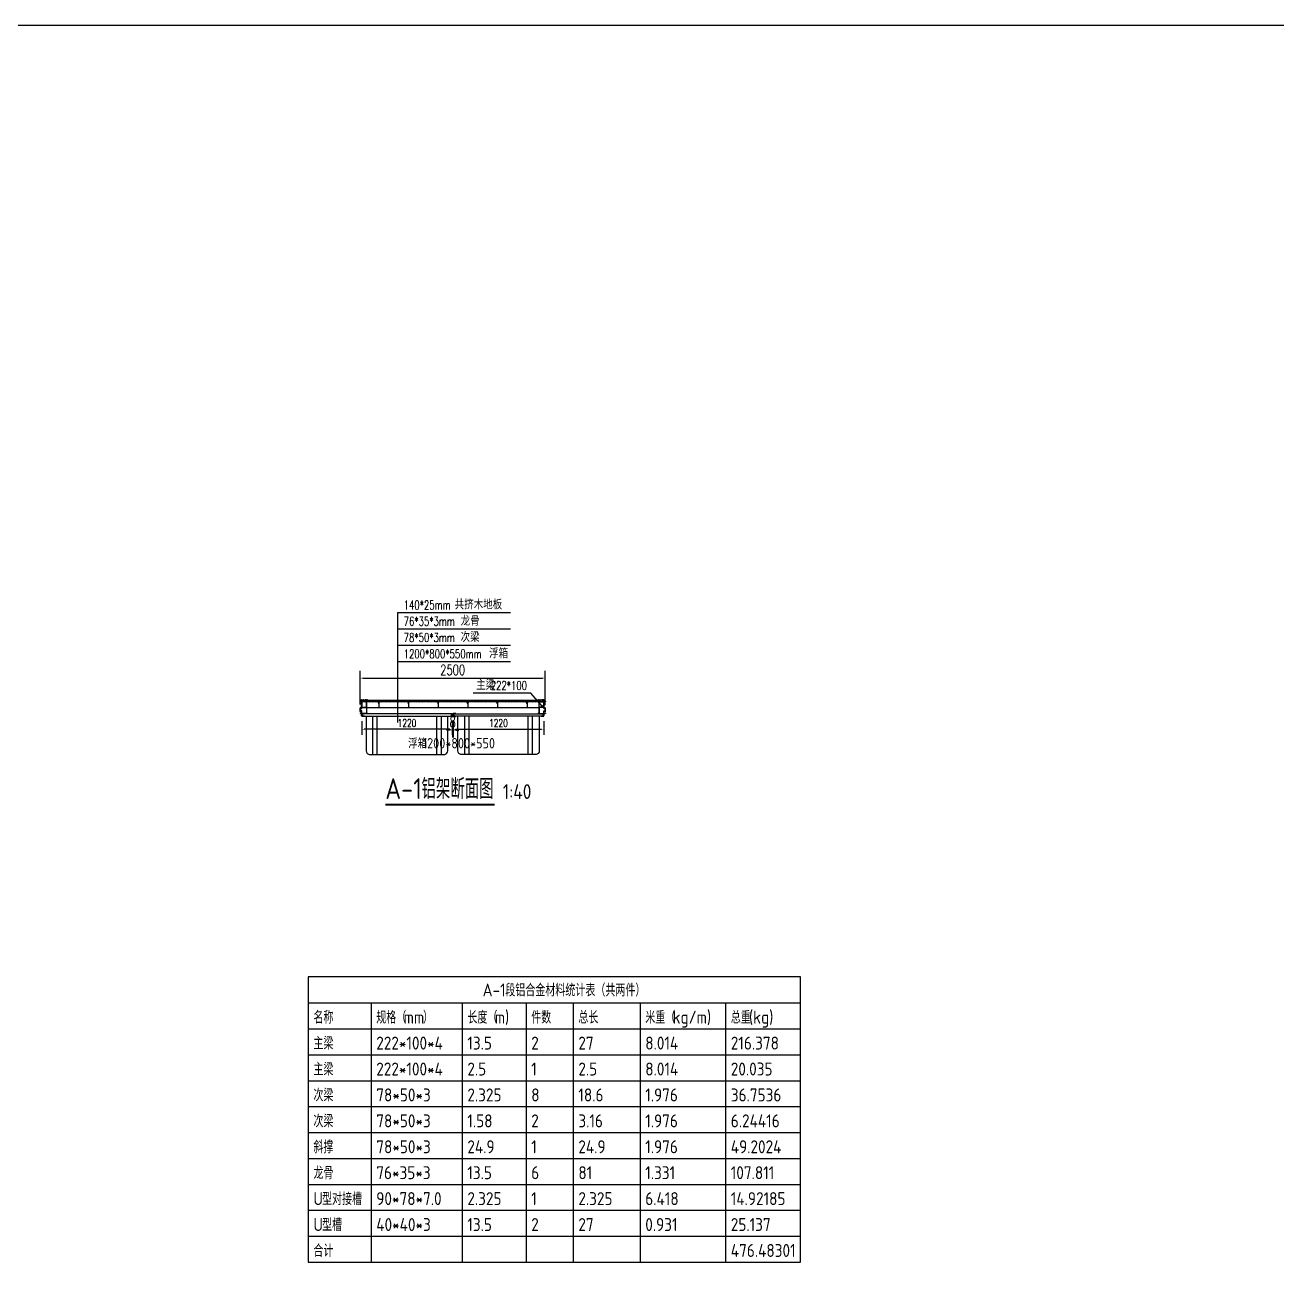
# Model space of a CAD drawing. Extents: x -89702 to 926017, y -610001 to -56924.
# Drawn here: x 6951 to 23844, y -507914 to -490906 of the extents above; entities that cross this region are included whole.
import ezdxf

# ---------------------------------------------------------------- set-up
doc = ezdxf.new("R2010")
doc.units = 0
doc.header["$LTSCALE"] = 10
doc.header["$MEASUREMENT"] = 0
for name, color, linetype in [('BJ02', 2, 'Continuous'), ('DIM_LEAD', 3, 'Continuous'), ('DIM_SYMB', 3, 'Continuous'), ('PUB_TAB', 7, 'Continuous'), ('PUB_TEXT', 7, 'Continuous'), ('W-STEEL_FRAME钢架', 3, 'Continuous'), ('W-STEEL_KEEL钢龙骨', 5, 'Continuous'), ('W-WOOD_FLOOR木地板', 30, 'Continuous'), ('浮箱U槽', 5, 'Continuous'), ('结构', 1, 'Continuous')]:
    doc.layers.add(name, color=color, linetype=linetype)
doc.styles.add('_TCH_DIM', font='SIMPLEX', dxfattribs={"bigfont": 'GBCBIG'})
doc.styles.get("Standard").update_dxf_attribs({"font": 'gbenor.shx', "bigfont": 'gbcbig.shx'})
doc.styles.add('STANDARD_T3', font='simplex.shx', dxfattribs={"width": 0.7, "bigfont": 'gbcbig.shx'})
doc.dimstyles.new('W&&30', dxfattribs={"dimtxt": 105, "dimasz": 30, "dimexe": 75, "dimexo": 90, "dimgap": 30, "dimtad": 1, "dimdec": 0, "dimzin": 0, "dimdsep": 46, "dimtxsty": 'STANDARD_T3', "dimcen": 0.09, "dimclrd": 1, "dimclre": 1, "dimclrt": 7, "dimazin": 2, "dimtfac": 1, "dimtdec": 0, "dimtix": 1, "dimtmove": 2, "dimatfit": 3, "dimfxl": 0, "dimtolj": 1, "dimtzin": 0, "dimarcsym": 0})
doc.dimstyles.new('W&&40', dxfattribs={"dimtxt": 140, "dimasz": 40, "dimexe": 100, "dimexo": 120, "dimgap": 40, "dimtad": 1, "dimdec": 0, "dimzin": 0, "dimdsep": 46, "dimtxsty": 'STANDARD_T3', "dimcen": 0.09, "dimclrd": 1, "dimclre": 1, "dimclrt": 7, "dimazin": 2, "dimtfac": 1, "dimtdec": 0, "dimtix": 1, "dimtmove": 2, "dimatfit": 3, "dimfxl": 0, "dimtolj": 1, "dimtzin": 0, "dimarcsym": 0})

# ---------------------------------------------------------------- blocks, each defined once
blk = doc.blocks.new('0102')
at = {"color": 5, "lineweight": -3}
for p, q in [((-1521475, 1202749), (-1521475, 1203269)), ((-1521415, 1202749), (-1521415, 1203269)), ((-1520615, 1203269), (-1520615, 1202749)), ((-1520555, 1203269), (-1520555, 1202749))]:
    blk.add_line(p, q, dxfattribs=at)
at = {"color": 5}
blk.add_lwpolyline([(-1521615, 1203299), (-1521615, 1203269), (-1521565, 1203269), (-1520465, 1203268), (-1520415, 1203269), (-1520415, 1203299)], close=True, dxfattribs=at)
at = {"color": 5, "lineweight": -3}
blk.add_lwpolyline([(-1521565, 1203269), (-1521565, 1202799, 0.414214), (-1521515, 1202749), (-1520515, 1202749, 0.414214), (-1520465, 1202799), (-1520465, 1203269)], format="xyb", dxfattribs=at)
blk = doc.blocks.new('*D642')
at = {"layer": 'Defpoints', "color": 0, "transparency": 16777216}
for p in [(12729, -500220), (13949, -500215), (13949, -500412)]:
    blk.add_point(p, dxfattribs=at)
at = {"layer": 'W-STEEL_FRAME钢架', "color": 1, "lineweight": -2, "transparency": 16777216}
for p, q in [((12729, -500310), (12729, -500487)), ((13949, -500305), (13949, -500487)), ((12759, -500412), (13919, -500412))]:
    blk.add_line(p, q, dxfattribs=at)
at = {"layer": 'W-STEEL_FRAME钢架', "color": 1, "transparency": 16777216}
for points in [[(12759, -500407), (12759, -500417), (12729, -500412)], [(13919, -500407), (13919, -500417), (13949, -500412)]]:
    blk.add_solid(points, dxfattribs=at)
at = {"layer": 'W-STEEL_FRAME钢架', "color": 7, "transparency": 16777216, "insert": (13339, -500329), "char_height": 105, "attachment_point": 5, "style": 'STANDARD_T3'}
blk.add_mtext('\\A1;1220', dxfattribs=at)
blk = doc.blocks.new('*D643')
at = {"layer": 'Defpoints', "color": 0, "transparency": 16777216}
for p in [(11494, -500215), (12714, -500220), (11494, -500412)]:
    blk.add_point(p, dxfattribs=at)
at = {"layer": 'W-STEEL_FRAME钢架', "color": 1, "lineweight": -2, "transparency": 16777216}
for p, q in [((11494, -500305), (11494, -500487)), ((12714, -500310), (12714, -500487)), ((12684, -500412), (11524, -500412))]:
    blk.add_line(p, q, dxfattribs=at)
at = {"layer": 'W-STEEL_FRAME钢架', "color": 1, "transparency": 16777216}
for points in [[(11524, -500407), (11524, -500417), (11494, -500412)], [(12684, -500407), (12684, -500417), (12714, -500412)]]:
    blk.add_solid(points, dxfattribs=at)
at = {"layer": 'W-STEEL_FRAME钢架', "color": 7, "transparency": 16777216, "insert": (12104, -500329), "char_height": 105, "attachment_point": 5, "style": 'STANDARD_T3'}
blk.add_mtext('\\A1;1220', dxfattribs=at)
blk = doc.blocks.new('*D641')
at = {"layer": 'Defpoints', "color": 0, "transparency": 16777216}
for p in [(13971, -499722), (11471, -500200), (13971, -500208)]:
    blk.add_point(p, dxfattribs=at)
at = {"layer": 'W-WOOD_FLOOR木地板', "color": 1, "lineweight": -2, "transparency": 16777216}
for p, q in [((11471, -500080), (11471, -499622)), ((13971, -500088), (13971, -499622)), ((11511, -499722), (13931, -499722))]:
    blk.add_line(p, q, dxfattribs=at)
at = {"layer": 'W-WOOD_FLOOR木地板', "color": 1, "transparency": 16777216}
for points in [[(11511, -499715), (11511, -499729), (11471, -499722)], [(13931, -499715), (13931, -499729), (13971, -499722)]]:
    blk.add_solid(points, dxfattribs=at)
at = {"layer": 'W-WOOD_FLOOR木地板', "color": 7, "transparency": 16777216, "insert": (12721, -499612), "char_height": 140, "attachment_point": 5, "style": 'STANDARD_T3'}
blk.add_mtext('\\A1;2500', dxfattribs=at)
blk = doc.blocks.new('$matou$00000085')
at = {"color": 0, "lineweight": 5}
for p, q in [((-17, 36, 0), (-17, 37, 0)), ((-4, 34, 0), (-4, 35, 0)), ((-1, 13, 0), (-3, 13, 0))]:
    blk.add_line(p, q, dxfattribs=at)
at = {"color": 0, "lineweight": 0, "ltscale": 0.5}
blk.add_arc((-2, 17, 0), 4.07, 274.7282, 349.8472, dxfattribs=at)
at = {"layer": '结构', "color": 0, "linetype": 'ByBlock', "lineweight": 0, "ltscale": 0.5}
for p, q in [((-7, 38, 0), (-16, 38, 0)), ((-16, 35, 0), (-8, 35, 0)), ((-7, -34, 0), (-7, 34, 0)), ((-5, 33, 0), (-4, 34, 0)), ((-4, 33, 0), (-5, 33, 0)), ((-5, 31, 0), (-4, 32, 0)), ((-4, 31, 0), (-5, 31, 0)), ((-5, 31, 0), (-4, 31, 0)), ((-4, 31, 0), (-5, 31, 0)), ((-5, 29, 0), (-4, 29, 0)), ((-4, 29, 0), (-5, 29, 0)), ((-5, 27, 0), (-4, 27, 0)), ((-4, 27, 0), (-5, 27, 0)), ((-4, 26, 0), (-5, 25, 0)), ((-5, 25, 0), (-4, 25, 0)), ((-5, 24, 0), (-4, 23, 0)), ((-4, 24, 0), (-5, 24, 0)), ((-5, 22, 0), (-4, 22, 0)), ((-4, 22, 0), (-5, 22, 0)), ((-5, 20, 0), (-4, 20, 0)), ((-4, 20, 0), (-5, 20, 0)), ((-4, 32, 0), (-4, 33, 0)), ((-4, 31, 0), (-4, 29, 0)), ((-4, 31, 0), (-4, 31, 0)), ((-4, 29, 0), (-4, 27, 0)), ((-4, 27, 0), (-4, 26, 0)), ((-4, 25, 0), (-4, 24, 0)), ((-4, 23, 0), (-4, 22, 0)), ((-4, 22, 0), (-4, 20, 0)), ((-4, 20, 0), (-4, 19, 0)), ((-4, -34, 0), (-4, 12, 0)), ((-1, 34, 0), (-1, 35, 0)), ((0, 33, 0), (-1, 34, 0)), ((-1, 33, 0), (0, 33, 0)), ((-1, 32, 0), (-1, 33, 0)), ((0, 31, 0), (-1, 32, 0)), ((-1, 31, 0), (0, 31, 0)), ((-1, 30, 0), (-1, 31, 0)), ((0, 30, 0), (-1, 30, 0)), ((-1, 29, 0), (0, 30, 0)), ((-1, 28, 0), (-1, 29, 0)), ((0, 28, 0), (-1, 28, 0)), ((-1, 28, 0), (0, 28, 0)), ((-1, 26, 0), (-1, 28, 0)), ((0, 26, 0), (-1, 26, 0)), ((-1, 26, 0), (0, 26, 0)), ((-1, 25, 0), (-1, 26, 0)), ((0, 24, 0), (-1, 25, 0)), ((-1, 24, 0), (0, 24, 0)), ((-1, 23, 0), (-1, 24, 0)), ((0, 22, 0), (-1, 23, 0)), ((-1, 22, 0), (0, 22, 0)), ((-1, 22, 0), (-1, 22, 0)), ((-1, 21, 0), (-1, 22, 0)), ((0, 21, 0), (-1, 21, 0)), ((-1, 20, 0), (0, 21, 0)), ((-1, 19, 0), (-1, 20, 0)), ((2, 38, 0), (16, 38, 0)), ((3, 34, 0), (3, 17, 0)), ((16, 35, 0), (4, 35, 0)), ((17, 37, 0), (17, 36, 0)), ((-17, -35, 0), (-8, -35, 0)), ((-17, -38, 0), (-17, -36, 0)), ((17, -38, 0), (-17, -38, 0)), ((-3, -35, 0), (17, -35, 0)), ((17, -36, 0), (17, -38, 0))]:
    blk.add_line(p, q, dxfattribs=at)
for centre, radius, start, end in [((-16, 37, 0), 1, 90, 180), ((-16, 36, 0), 1, 180, 270), ((-8, 34, 0), 1, 0, 90), ((-7, 35, 0), 3, 0, 90.0017), ((-2, 19, 0), 1.75, 180, 0), ((-3, 12, 0), 1, 90, 180), ((2, 35, 0), 3, 89.9983, 180), ((4, 34, 0), 1, 90, 180), ((16, 37, 0), 1, 0, 90), ((16, 36, 0), 1, 270, 360), ((-17, -36, 0), 0.5, 90, 180), ((-17, -38, 0), 0.5, 180, 270), ((-8, -34, 0), 1, 270, 0), ((-3, -34, 0), 1, 180, 270), ((17, -36, 0), 0.5, 0, 90), ((17, -38, 0), 0.5, 270, 0)]:
    blk.add_arc(centre, radius, start, end, dxfattribs=at)
blk = doc.blocks.new('*U644')
at = {"layer": 'W-STEEL_KEEL钢龙骨', "yscale": -1, "rotation": 180}
blk.add_blockref('$matou$00000085', (0, 0, 0), dxfattribs=at)
blk = doc.blocks.new('*U645')
at = {"layer": '浮箱U槽', "color": 0, "linetype": 'ByBlock', "lineweight": -2, "transparency": 16777216}
for p in [(-2000, 0), (-1600, 0), (-1200, 0), (-800, 0), (-400, 0), (0, 0)]:
    blk.add_blockref('*U644', p, dxfattribs=at)
blk = doc.blocks.new('*D646')
at = {"layer": 'Defpoints', "color": 0, "transparency": 16777216}
for p in [(12718, -500241), (12725, -500241), (12725, -500423)]:
    blk.add_point(p, dxfattribs=at)
at = {"layer": '浮箱U槽', "color": 1, "lineweight": -2, "transparency": 16777216}
for p, q in [((12678, -500423), (12638, -500423)), ((12718, -500361), (12718, -500523)), ((12718, -500423), (12725, -500423)), ((12725, -500361), (12725, -500523)), ((12765, -500423), (12805, -500423))]:
    blk.add_line(p, q, dxfattribs=at)
at = {"layer": '浮箱U槽', "color": 1, "transparency": 16777216}
for points in [[(12678, -500417), (12678, -500430), (12718, -500423)], [(12765, -500417), (12765, -500430), (12725, -500423)]]:
    blk.add_solid(points, dxfattribs=at)
at = {"layer": '浮箱U槽', "color": 7, "transparency": 16777216, "insert": (12721, -500313), "char_height": 140, "attachment_point": 5, "style": 'STANDARD_T3'}
blk.add_mtext('\\A1;8', dxfattribs=at)

msp = doc.modelspace()

# ---------------------------------------------------------------- hatches: boundary and pattern name
at = {"layer": 'W-WOOD_FLOOR木地板'}
h = msp.add_hatch(dxfattribs=at)
h.set_pattern_fill('木纹01', color=256, scale=50)
h.set_pattern_definition([(360, (-337668.4, -325182.72), (200, 200), [10, -190]), (360, (-337808.4, -325162.72), (200, 200), [20, -180]), (360, (-337678.4, -325152.72), (200, 200), [10, -190]), (360, (-337798.4, -325132.72), (200, 200), [10, -190]), (360, (-337678.4, -325122.72), (200, 200), [10, -190]), (360, (-337788.4, -325112.72), (200, 200), [10, -190]), (360, (-337678.4, -325102.72), (200, 200), [10, -190]), (360, (-337788.4, -325082.72), (200, 200), [10, -110, 10, -70]), (360, (-337788.4, -325062.72), (200, 200), [20, -100, 10, -70]), (360, (-337798.4, -325032.72), (200, 200), [10, -30, 10, -80, 10, -60]), (360, (-337808.4, -325012.72), (200, 200), [10, -40, 20, -130]), (360, (-337678.4, -325002.72), (200, 200), [10, -190]), (360, (-337808.4, -324992.72), (200, 200), [10, -50, 10, -130]), (45, (-337828.4, -325182.72), (5e-14, 200), [28.2842, -254.55851]), (45, (-337658.4, -325182.72), (5e-14, 200), [56.56854, -226.27417]), (45, (-337658.4, -325082.72), (5e-14, 200), [14.142, -268.70071]), (45, (-337828.4, -325062.72), (5e-14, 200), [42.4264, -240.41631]), (45, (-337658.4, -325062.72), (5e-14, 200), [70.71068, -212.13203]), (45, (-337658.4, -325032.72), (5e-14, 200), [42.4264, -240.41631]), (315, (-337698.4, -325012.72), (200, -9e-14), [14.142, -268.70071]), (315, (-337768.4, -325172.72), (200, -9e-14), [28.2842, -254.55851]), (315, (-337758.4, -325092.72), (200, -9e-14), [28.2842, -254.55851]), (315, (-337698.4, -325132.72), (200, -9e-14), [28.2842, -254.55851]), (315, (-337708.4, -325052.72), (200, -9e-14), [28.2842, -254.55851]), (315, (-337698.4, -325032.72), (200, -9e-14), [42.4264, -240.41631]), (315, (-337748.4, -325152.72), (200, -9e-14), [42.4264, -240.41631]), (315, (-337718.4, -325142.72), (200, -9e-14), [42.4264, -240.41631]), (315, (-337748.4, -325072.72), (200, -9e-14), [42.4264, -240.41631]), (315, (-337728.4, -325062.72), (200, -9e-14), [42.4264, -240.41631]), (26.56505, (-337818.405, -325142.72), (200, 8e-08), [22.36068, -424.85292]), (26.56505, (-337668.405, -325152.72), (200, 8e-08), [89.44272, -357.77088]), (26.56505, (-337668.405, -325122.72), (200, 8e-08), [89.44272, -357.77088]), (26.56505, (-337668.405, -325102.72), (200, 8e-08), [89.4428, -134, 44.722, -179.048795]), (26.56505, (-337648.405, -325072.72), (200, 8e-08), [22.36068, -424.85292]), (26.56505, (-337828.405, -325002.72), (200, 8e-08), [22.36068, -424.85292]), (26.56505, (-337668.405, -325002.72), (200, 8e-08), [44.72136, -402.49224]), (333.43495, (-337718.405, -325182.72), (200, -8e-08), [44.72136, -402.49224]), (333.43495, (-337788.405, -325132.72), (200, -8e-08), [44.72136, -402.49224]), (333.43495, (-337788.405, -325162.72), (200, -8e-08), [22.36068, -424.85224]), (333.43495, (-337778.405, -325112.72), (200, -8e-08), [67.08204, -380.13156]), (333.43495, (-337738.405, -325112.72), (200, -8e-08), [44.72136, -402.49224]), (333.43495, (-337718.405, -325102.72), (200, -8e-08), [44.72136, -402.49224]), (333.43495, (-337778.405, -325082.72), (200, -8e-08), [22.36068, -424.85224]), (333.43495, (-337768.405, -325062.72), (200, -8e-08), [22.36068, -424.85224]), (333.43495, (-337688.405, -325022.72), (200, -8e-08), [22.36068, -424.85224]), (333.43495, (-337698.405, -325092.72), (200, -8e-08), [22.36068, -424.85224]), (333.43495, (-337788.405, -325032.72), (200, -8e-08), [67.08204, -380.13156]), (333.43495, (-337798.405, -325012.72), (200, -8e-08), [44.72136, -402.49224]), (333.43495, (-337688.405, -325072.72), (200, -8e-08), [22.36, -201.24, 22.36, -201.253595]), (333.43495, (-337748.405, -325032.72), (200, -8e-08), [44.72136, -402.49224]), (333.43495, (-337738.405, -325012.72), (200, -8e-08), [44.72136, -402.49224]), (333.43495, (-337798.405, -324992.72), (200, -8e-08), [44.72136, -402.49224]), (333.43495, (-337738.405, -324992.72), (200, -8e-08), [44.72136, -402.49224])])
h.paths.add_polyline_path([(11548.7, -500019.5), (11548.7, -500043.5), (13892.4, -500043.5), (13892.4, -500019.5)])

# ---------------------------------------------------------------- linework, layer by layer
at = {"color": 3, "lineweight": -3}
for p, q in [((11507.1, -500015.4), (11507.4, -500014.9)), ((11508.5, -500014.9), (11508.8, -500015.4)), ((11509.1, -500015.4), (11509.4, -500014.9)), ((11511.1, -500015.4), (11511.4, -500014.9)), ((11511.5, -500014.8), (11516.7, -500014.8)), ((11511.5, -500014.8), (11513.4, -500014.8)), ((11522.2, -500017.4), (11522.2, -500021.7)), ((11536.2, -500021.7), (11536.2, -500017.4)), ((11541.8, -500014.8), (11546.9, -500014.8)), ((11555.4, -500015.4), (11555.1, -500014.9)), ((11557.4, -500015.4), (11557.1, -500014.9)), ((11558, -500014.9), (11557.7, -500015.4)), ((11559.4, -500015.4), (11559.1, -500014.9)), ((11562.1, -500014.8), (11564.5, -500014.8)), ((13880.8, -500014.8), (13878.5, -500014.8)), ((13883.6, -500015.4), (13883.9, -500014.9)), ((13885, -500014.9), (13885.3, -500015.4)), ((13885.6, -500015.4), (13885.9, -500014.9)), ((13887.6, -500015.4), (13887.9, -500014.9)), ((13901.2, -500014.8), (13896.1, -500014.8)), ((13906.7, -500021.7), (13906.7, -500017.4)), ((13920.8, -500017.4), (13920.8, -500021.7)), ((13931.4, -500014.8), (13926.3, -500014.8)), ((13931.4, -500014.8), (13929.6, -500014.8)), ((13931.9, -500015.4), (13931.6, -500014.9)), ((13933.9, -500015.4), (13933.6, -500014.9)), ((13934.5, -500014.9), (13934.2, -500015.4)), ((13935.9, -500015.4), (13935.6, -500014.9)), ((11471.5, -500147.5), (11471.5, -500128.7)), ((11490.6, -500082), (11490.6, -500038.9)), ((11496.1, -500039.9), (11508.6, -500039.9)), ((11558.8, -500044.5), (11558.8, -500082)), ((11558.8, -500148.7), (11558.8, -500198.1)), ((13884.1, -500044.5), (13884.1, -500082)), ((13884.1, -500148.7), (13884.1, -500198.1)), ((13946.9, -500039.9), (13934.3, -500039.9)), ((13952.4, -500082), (13952.4, -500038.9)), ((13971.5, -500147.5), (13971.5, -500128.7))]:
    msp.add_line(p, q, dxfattribs=at)
at = {"color": 0}
msp.add_line((11522.2, -500019.5), (11536.2, -500019.5), dxfattribs=at)
at = {"color": 1, "lineweight": -3}
msp.add_line((11558.8, -500120.1), (13884.1, -500120.1), dxfattribs=at)
at = {"color": 3, "lineweight": -3}
for points in [[(11491.6, -500014.8, 0.4142136), (11471.5, -500034.9), (11471.5, -500036.5)], [(11491.6, -500018.9), (11491.6, -500018.9), (11507.6, -500018.9, -0.4142136), (11510.6, -500021.9), (11510.6, -500037.9, -0.4145184), (11508.6, -500039.9)], [(11496.3, -500014.8, -0.1989124), (11496.4, -500014.9), (11496.7, -500015.4)], [(11497, -500015.4), (11497.3, -500014.9, -0.1989124), (11497.5, -500014.8), (11498.3, -500014.8, -0.1989124), (11498.5, -500014.9), (11498.8, -500015.4)], [(11499, -500015.4), (11499.3, -500014.9, -0.1989124), (11499.5, -500014.8), (11500.3, -500014.8, -0.1989124), (11500.5, -500014.9), (11500.8, -500015.4)], [(11501, -500015.4), (11501.3, -500014.9, -0.1989124), (11501.5, -500014.8), (11502.3, -500014.8, -0.1989124), (11502.5, -500014.9), (11502.8, -500015.4)], [(11503.1, -500015.4), (11503.4, -500014.9, -0.1989124), (11503.5, -500014.8), (11504.3, -500014.8, -0.1989124), (11504.5, -500014.9), (11504.8, -500015.4)], [(11505.1, -500015.4), (11505.4, -500014.9, -0.1989124), (11505.5, -500014.8), (11506.3, -500014.8, -0.1989124), (11506.5, -500014.9), (11506.8, -500015.4)], [(11507.4, -500014.9, -0.1989124), (11507.5, -500014.8), (11508.3, -500014.8)], [(11509.5, -500014.8), (11510.4, -500014.8, -0.1989124), (11510.5, -500014.9), (11510.8, -500015.4)], [(11547.3, -500015.4), (11547, -500014.9, 0.1989124), (11546.9, -500014.8), (11545.1, -500014.8)], [(11549.3, -500015.4), (11549, -500014.9, 0.1989124), (11548.9, -500014.8), (11548.1, -500014.8, 0.1989124), (11547.9, -500014.9), (11547.6, -500015.4)], [(11558.8, -500044.5, 0.4142136), (11557.8, -500043.5), (11548.8, -500043.5, -0.4142136), (11547.8, -500042.4), (11547.8, -500018.9, -0.4142136), (11548.8, -500017.9)], [(11571.9, -500017.4), (11571.9, -500017.7, -0.4142136), (11571.7, -500017.9), (11548.8, -500017.9)], [(11551.3, -500015.4), (11551, -500014.9, 0.1989124), (11550.9, -500014.8), (11550.1, -500014.8, 0.1989124), (11549.9, -500014.9), (11549.6, -500015.4)], [(11553.4, -500015.4), (11553.1, -500014.9, 0.1989124), (11552.9, -500014.8), (11552.1, -500014.8, 0.1989124), (11551.9, -500014.9), (11551.6, -500015.4)], [(11554.9, -500014.8), (11554.1, -500014.8, 0.1989124), (11553.9, -500014.9), (11553.6, -500015.4)], [(11556.9, -500014.8), (11556.1, -500014.8, 0.1989124), (11555.9, -500014.9), (11555.6, -500015.4)], [(11558.9, -500014.8), (11558.1, -500014.8, 0.1989124), (11558, -500014.9)], [(11561.4, -500015.4), (11561.1, -500014.9, 0.1989124), (11560.9, -500014.8), (11560.1, -500014.8, 0.1989124), (11560, -500014.9), (11559.7, -500015.4)], [(11562.1, -500014.8, 0.1989124), (11562, -500014.9), (11561.7, -500015.4)], [(13871.1, -500017.4), (13871.1, -500017.7, 0.4142136), (13871.3, -500017.9), (13894.2, -500017.9)], [(13880.8, -500014.8, -0.1989124), (13881, -500014.9), (13881.3, -500015.4)], [(13881.6, -500015.4), (13881.9, -500014.9, -0.1989124), (13882, -500014.8), (13882.9, -500014.8, -0.1989124), (13883, -500014.9), (13883.3, -500015.4)], [(13884, -500014.8), (13884.9, -500014.8, -0.1989124), (13885, -500014.9)], [(13884.1, -500044.5, -0.4142136), (13885.1, -500043.5), (13894.2, -500043.5, 0.4142136), (13895.2, -500042.4), (13895.2, -500018.9, 0.4142136), (13894.2, -500017.9)], [(13886, -500014.8), (13886.9, -500014.8, -0.1989124), (13887, -500014.9), (13887.3, -500015.4)], [(13888, -500014.8), (13888.9, -500014.8, -0.1989124), (13889, -500014.9), (13889.3, -500015.4)], [(13889.6, -500015.4), (13889.9, -500014.9, -0.1989124), (13890.1, -500014.8), (13890.9, -500014.8, -0.1989124), (13891, -500014.9), (13891.3, -500015.4)], [(13891.6, -500015.4), (13891.9, -500014.9, -0.1989124), (13892.1, -500014.8), (13892.9, -500014.8, -0.1989124), (13893, -500014.9), (13893.3, -500015.4)], [(13893.6, -500015.4), (13893.9, -500014.9, -0.1989124), (13894.1, -500014.8), (13894.9, -500014.8, -0.1989124), (13895, -500014.9), (13895.3, -500015.4)], [(13895.6, -500015.4), (13895.9, -500014.9, -0.1989124), (13896.1, -500014.8), (13897.9, -500014.8)], [(13933.4, -500014.8), (13932.6, -500014.8, 0.1989124), (13932.5, -500014.9), (13932.2, -500015.4)], [(13951.4, -500018.9), (13951.4, -500018.9), (13935.3, -500018.9, 0.4142136), (13932.3, -500021.9), (13932.3, -500037.9, 0.4145184), (13934.3, -500039.9)], [(13935.6, -500014.9, 0.1989124), (13935.5, -500014.8), (13934.6, -500014.8)], [(13937.9, -500015.4), (13937.6, -500014.9, 0.1989124), (13937.5, -500014.8), (13936.6, -500014.8, 0.1989124), (13936.5, -500014.9), (13936.2, -500015.4)], [(13939.9, -500015.4), (13939.6, -500014.9, 0.1989124), (13939.5, -500014.8), (13938.6, -500014.8, 0.1989124), (13938.5, -500014.9), (13938.2, -500015.4)], [(13941.9, -500015.4), (13941.6, -500014.9, 0.1989124), (13941.5, -500014.8), (13940.6, -500014.8, 0.1989124), (13940.5, -500014.9), (13940.2, -500015.4)], [(13943.9, -500015.4), (13943.6, -500014.9, 0.1989124), (13943.5, -500014.8), (13942.6, -500014.8, 0.1989124), (13942.5, -500014.9), (13942.2, -500015.4)], [(13945.9, -500015.4), (13945.6, -500014.9, 0.1989124), (13945.5, -500014.8), (13944.7, -500014.8, 0.1989124), (13944.5, -500014.9), (13944.2, -500015.4)], [(13946.7, -500014.8, 0.1989124), (13946.5, -500014.9), (13946.2, -500015.4)], [(13951.4, -500014.8, -0.4142136), (13971.5, -500034.9), (13971.5, -500036.5)], [(11471.5, -500147.5, 0.1989124), (11471.5, -500147.7), (11471.8, -500148, -0.4142136), (11471.8, -500148.3), (11471.5, -500148.6, 0.1989124), (11471.5, -500148.7)], [(11471.5, -500173.5, 0.4142136), (11474, -500176), (11475.3, -500176, 0.4142136), (11475.5, -500175.8)], [(11475.5, -500190.2, 0.4142136), (11475.3, -500190), (11474, -500190)], [(11475.5, -500033.9), (11475.5, -500033.9), (11492.1, -500033.9, -0.4142136), (11494.1, -500035.9), (11494.1, -500037.9, 0.4139088), (11496.1, -500039.9)], [(11475.5, -500175.8), (11475.5, -500168.9, -0.4142136), (11476.5, -500167.9), (11489.5, -500167.9, -0.4142136), (11490.6, -500168.9), (11490.6, -500182.4, 0.1989124), (11490.6, -500182.6), (11490.9, -500182.9, -0.4142136), (11490.9, -500183.1), (11490.6, -500183.4, 0.1989124), (11490.6, -500183.6), (11490.6, -500197.1, -0.4142136), (11489.5, -500198.1), (11476.5, -500198.1, -0.4142136), (11475.5, -500197.1), (11475.5, -500190.2)], [(11478.1, -500119.3, -0.4035353), (11479.3, -500120.1), (11480.6, -500127.5, 0.3624885), (11481.6, -500128.3), (11488.5, -500128.3, 0.4142136), (11490.6, -500126.3), (11490.6, -500083.2)], [(11488.5, -500036.9), (11481.6, -500036.9, 0.3624885), (11480.6, -500037.8), (11479.3, -500045.1)], [(11490.6, -500082, 0.1989124), (11490.6, -500082.2), (11490.9, -500082.5, -0.4142136), (11490.9, -500082.7), (11490.6, -500083, 0.1989124), (11490.6, -500083.2)], [(11528.6, -500039.9), (11515.2, -500039.9, -0.4142136), (11514.1, -500038.9), (11514.1, -500022.9, -0.4142136), (11515.2, -500021.9), (11522, -500021.9)], [(11529.8, -500039.9, 0.1989124), (11529.7, -500040), (11529.4, -500040.3, -0.4142136), (11529.1, -500040.3), (11528.8, -500040, 0.1989124), (11528.6, -500039.9)], [(11529.8, -500039.9), (11543.3, -500039.9, 0.4142136), (11544.3, -500038.9), (11544.3, -500022.9, 0.4142136), (11543.3, -500021.9), (11536.4, -500021.9)], [(11558.8, -500120.1), (11558.8, -500198.1, 2.4142136), (11559.3, -500198.6), (11570.9, -500198.6, -0.4142136), (11571.9, -500199.6), (11571.9, -500200.6, -0.4142136), (11570.9, -500201.6)], [(11558.8, -500082.2), (11558.5, -500082.5, 0.4142136), (11558.5, -500082.7), (11558.8, -500083, -0.1989124), (11558.8, -500083.2), (11558.8, -500083.2), (11558.8, -500147.5)], [(11558.8, -500147.7), (11558.5, -500148, 0.4142136), (11558.5, -500148.3), (11558.8, -500148.6)], [(13884.1, -500120.1), (13884.1, -500198.1, -2.4142136), (13883.6, -500198.6), (13872.1, -500198.6, 0.4142136), (13871.1, -500199.6), (13871.1, -500200.6, 0.4142136), (13872.1, -500201.6)], [(13884.2, -500082.2), (13884.5, -500082.5, -0.4142136), (13884.5, -500082.7), (13884.2, -500083, 0.1989124), (13884.1, -500083.2), (13884.1, -500083.2), (13884.1, -500147.5)], [(13884.2, -500147.7), (13884.5, -500148, -0.4142136), (13884.5, -500148.3), (13884.2, -500148.6)], [(13913.2, -500039.9), (13899.7, -500039.9, -0.4142136), (13898.7, -500038.9), (13898.7, -500022.9, -0.4142136), (13899.7, -500021.9), (13906.5, -500021.9)], [(13913.2, -500039.9, -0.1989124), (13913.3, -500040), (13913.6, -500040.3, 0.4142136), (13913.9, -500040.3), (13914.2, -500040, -0.1989124), (13914.3, -500039.9)], [(13914.3, -500039.9), (13927.8, -500039.9, 0.4142136), (13928.8, -500038.9), (13928.8, -500022.9, 0.4142136), (13927.8, -500021.9), (13921, -500021.9)], [(13967.4, -500033.9), (13967.4, -500033.9), (13950.9, -500033.9, 0.4142136), (13948.9, -500035.9), (13948.9, -500037.9, -0.4139088), (13946.9, -500039.9)], [(13952.4, -500082, -0.1989124), (13952.3, -500082.2), (13952, -500082.5, 0.4142136), (13952, -500082.7), (13952.3, -500083, -0.1989124), (13952.4, -500083.2)], [(13967.5, -500175.8), (13967.5, -500168.9, 0.4142136), (13966.5, -500167.9), (13953.4, -500167.9, 0.4142136), (13952.4, -500168.9), (13952.4, -500182.4, -0.1989124), (13952.4, -500182.6), (13952.1, -500182.9, 0.4142136), (13952.1, -500183.1), (13952.4, -500183.4, -0.1989124), (13952.4, -500183.6), (13952.4, -500197.1, 0.4142136), (13953.4, -500198.1), (13966.5, -500198.1, 0.4142136), (13967.5, -500197.1), (13967.5, -500190.2)], [(13964.8, -500119.3, 0.4035353), (13963.7, -500120.1), (13962.3, -500127.5, -0.3624885), (13961.3, -500128.3), (13954.4, -500128.3, -0.4142136), (13952.4, -500126.3), (13952.4, -500083.2)], [(13954.4, -500036.9), (13961.3, -500036.9, -0.3624885), (13962.3, -500037.8), (13963.7, -500045.1)], [(13971.5, -500173.5, -0.4142136), (13969, -500176), (13967.7, -500176, -0.4142136), (13967.5, -500175.8)], [(13967.5, -500190.2, -0.4142136), (13967.7, -500190), (13969, -500190)], [(13971.5, -500147.5, -0.1989124), (13971.4, -500147.7), (13971.1, -500148, 0.4142136), (13971.1, -500148.3), (13971.4, -500148.6, -0.1989124), (13971.5, -500148.7)], [(11471.5, -500195.5), (11471.5, -500199.6, 0.4142136), (11473.5, -500201.6)], [(11502.6, -500237.7, -0.4142136), (11490.6, -500225.7), (11490.6, -500203.6, 0.4142136), (11488.5, -500201.6), (11473.5, -500201.6)], [(11570.9, -500201.6), (11495.6, -500201.6, 0.4142136), (11493.6, -500203.6), (11493.6, -500225.7, 0.4142136), (11502.6, -500234.7)], [(11519.2, -500237.7), (11519.5, -500237.4, -0.4142136), (11519.8, -500237.4), (11520.1, -500237.7, 0.1989124), (11520.3, -500237.7), (11528.7, -500237.7, 0.4142136), (11529.7, -500236.7), (11529.7, -500235.7, 0.4142136), (11528.7, -500234.7), (11502.6, -500234.7)], [(11519.2, -500237.7, -0.1989124), (11519.1, -500237.7), (11502.6, -500237.7)], [(13872.1, -500201.6), (13947.4, -500201.6, -0.4142136), (13949.4, -500203.6), (13949.4, -500225.7, -0.4142136), (13940.4, -500234.7)], [(13923.7, -500237.7), (13923.4, -500237.4, 0.4142136), (13923.2, -500237.4), (13922.9, -500237.7, -0.1989124), (13922.7, -500237.7), (13914.3, -500237.7, -0.4142136), (13913.3, -500236.7), (13913.3, -500235.7, -0.4142136), (13914.3, -500234.7), (13940.4, -500234.7)], [(13923.7, -500237.7, 0.1989124), (13923.9, -500237.7), (13940.4, -500237.7)], [(13940.4, -500237.7, 0.4142136), (13952.4, -500225.7), (13952.4, -500203.6, -0.4142136), (13954.4, -500201.6), (13969.5, -500201.6)], [(13971.5, -500195.5), (13971.5, -500199.6, -0.4142136), (13969.5, -500201.6)]]:
    msp.add_lwpolyline(points, format="xyb", dxfattribs=at)
for points in [[(11491.6, -500014.8), (11496.3, -500014.8), (11493.9, -500014.8)], [(13951.4, -500014.8), (13946.7, -500014.8), (13949, -500014.8)], [(11471.5, -500173.5), (11471.5, -500163), (11471.5, -500148.7)], [(13971.5, -500173.5), (13971.5, -500163), (13971.5, -500148.7)]]:
    msp.add_lwpolyline(points, dxfattribs=at)
for points in [[(11555.3, -500195, -0.4142136), (11552.3, -500198.1), (11497.1, -500198.1, -0.4142136), (11494.1, -500195), (11494.1, -500167.4, 0.4142136), (11491.1, -500164.4), (11478, -500164.4, -0.4142136), (11475, -500161.4), (11475, -500135.8, -0.4142136), (11478, -500132.8), (11491.1, -500132.8, 0.4142136), (11494.1, -500129.8), (11494.1, -500120.3, -0.4142136), (11496.1, -500118.2), (11552.3, -500118.2, -0.4142136), (11555.3, -500121.3)], [(11547.3, -500047, -0.356394), (11544.3, -500044.6, 0.356394), (11542.4, -500043), (11497.1, -500043, 0.4142136), (11494.1, -500046), (11494.1, -500113.2, 0.4142136), (11496.1, -500115.2), (11552.3, -500115.2, 0.4142136), (11555.3, -500112.2), (11555.3, -500050, 0.4142136), (11552.3, -500047)], [(13895.7, -500047, 0.356394), (13898.6, -500044.6, -0.356394), (13900.6, -500043), (13945.9, -500043, -0.4142136), (13948.9, -500046), (13948.9, -500113.2, -0.4142136), (13946.9, -500115.2), (13890.7, -500115.2, -0.4142136), (13887.7, -500112.2), (13887.7, -500050, -0.4142136), (13890.7, -500047)], [(13887.7, -500195, 0.4142136), (13890.7, -500198.1), (13945.9, -500198.1, 0.4142136), (13948.9, -500195), (13948.9, -500167.4, -0.4142136), (13951.9, -500164.4), (13965, -500164.4, 0.4142136), (13968, -500161.4), (13968, -500135.8, 0.4142136), (13965, -500132.8), (13951.9, -500132.8, -0.4142136), (13948.9, -500129.8), (13948.9, -500120.3, 0.4142136), (13946.9, -500118.2), (13890.7, -500118.2, 0.4142136), (13887.7, -500121.3)]]:
    msp.add_lwpolyline(points, format="xyb", close=True, dxfattribs=at)
at = {"color": 4}
for points in [[(12717.6, -500198.1), (12717.6, -500241.1), (12677.6, -500241.1), (12677.6, -500237.1), (12713.6, -500237.1), (12713.6, -500202.1), (12677.6, -500202.1), (12677.6, -500198.1)], [(12725.4, -500198.1), (12725.4, -500241.1), (12765.4, -500241.1), (12765.4, -500237.1), (12729.4, -500237.1), (12729.4, -500202.1), (12765.4, -500202.1), (12765.4, -500198.1)]]:
    msp.add_lwpolyline(points, close=True, dxfattribs=at)
at = {"color": 3, "lineweight": -3}
for centre, radius, start, end in [((11491.5, -500034.9), 16, 89.81657, 176.44721), ((11496.9, -500015.2), 0.201, 225, 315), ((11498.9, -500015.2), 0.201, 225, 315), ((11500.9, -500015.2), 0.201, 225, 315), ((11502.9, -500015.2), 0.201, 225, 315), ((11504.9, -500015.2), 0.201, 225, 315), ((11506.9, -500015.2), 0.201, 225, 315), ((11508.3, -500015), 0.201, 45, 90), ((11508.9, -500015.2), 0.201, 225, 315), ((11509.5, -500015), 0.201, 90, 135), ((11510.9, -500015.2), 0.201, 225, 315), ((11511.5, -500015), 0.201, 90, 135), ((11517, -500021.5), 6.62, 38.30466, 92.80743), ((11541.4, -500021.5), 6.62, 87.19257, 141.69534), ((11547.5, -500015.2), 0.201, 225, 315), ((11549.5, -500015.2), 0.201, 225, 315), ((11551.5, -500015.2), 0.201, 225, 315), ((11553.5, -500015.2), 0.201, 225, 315), ((11554.9, -500015), 0.201, 45, 90), ((11555.5, -500015.2), 0.201, 225, 315), ((11556.9, -500015), 0.201, 45, 90), ((11557.5, -500015.2), 0.201, 225, 315), ((11558.9, -500015), 0.201, 45, 90), ((11559.5, -500015.2), 0.201, 225, 315), ((11561.5, -500015.2), 0.201, 225, 315), ((11563.9, -500028.6), 13.8, 54.83943, 92.38149), ((13879, -500028.6), 13.8, 87.61851, 125.16057), ((13881.4, -500015.2), 0.201, 225, 315), ((13883.4, -500015.2), 0.201, 225, 315), ((13884, -500015), 0.201, 90, 135), ((13885.4, -500015.2), 0.201, 225, 315), ((13886, -500015), 0.201, 90, 135), ((13887.5, -500015.2), 0.201, 225, 315), ((13888, -500015), 0.201, 90, 135), ((13889.5, -500015.2), 0.201, 225, 315), ((13891.5, -500015.2), 0.201, 225, 315), ((13893.5, -500015.2), 0.201, 225, 315), ((13895.5, -500015.2), 0.201, 225, 315), ((13901.5, -500021.5), 6.62, 38.30466, 92.80743), ((13926, -500021.5), 6.62, 87.19257, 141.69534), ((13931.4, -500015), 0.201, 45, 90), ((13932, -500015.2), 0.201, 225, 315), ((13933.4, -500015), 0.201, 45, 90), ((13934, -500015.2), 0.201, 225, 315), ((13934.6, -500015), 0.201, 90, 135), ((13936, -500015.2), 0.201, 225, 315), ((13938, -500015.2), 0.201, 225, 315), ((13940.1, -500015.2), 0.201, 225, 315), ((13942.1, -500015.2), 0.201, 225, 315), ((13944.1, -500015.2), 0.201, 225, 315), ((13946.1, -500015.2), 0.201, 225, 315), ((13951.5, -500034.9), 16, 3.55279, 90.18343), ((11481.4, -500036.6), 9.88, 179.70936, 251.9861), ((11481.6, -500128.8), 10.1, 110.04221, 179.70548), ((11478.1, -500195.2), 6.62, 128.30466, 182.80743), ((11478.3, -500045), 1, 270, 349.7), ((11488.5, -500038.9), 2.01, 0, 90), ((11522, -500021.7), 0.201, 270, 0.27411), ((11536.4, -500021.7), 0.201, 180, 270), ((11558.6, -500082), 0.201, 315, 0), ((11558.6, -500147.5), 0.201, 315, 0), ((11558.6, -500148.7), 0.201, 360, 45), ((13884.3, -500082), 0.201, 180, 225), ((13884.3, -500147.5), 0.201, 180, 225), ((13884.3, -500148.7), 0.201, 135, 180), ((13906.5, -500021.7), 0.201, 270, 360), ((13921, -500021.7), 0.201, 179.72589, 270), ((13954.4, -500038.9), 2.01, 90, 180), ((13964.7, -500045), 1, 190.3, 270), ((13961.6, -500036.6), 9.88, 288.0139, 0.29064), ((13961.4, -500128.8), 10.1, 0.29452, 69.95779), ((13964.9, -500195.2), 6.62, 357.19257, 51.69534)]:
    msp.add_arc(centre, radius, start, end, dxfattribs=at)
at = {"layer": 'BJ02'}
msp.add_lwpolyline([(-18540, -490906.1), (24698.5, -490906.1), (24698.5, -610000.5), (-18540, -610000.5)], close=True, dxfattribs=at)
at = {"layer": 'DIM_LEAD'}
for p, q in [((13776.4, -499923.9), (12996.2, -499923.9)), ((13929.4, -500101.7), (13776.4, -499923.9))]:
    msp.add_line(p, q, dxfattribs=at)
at = {"layer": 'DIM_LEAD', "const_width": 16}
msp.add_lwpolyline([(13934.6, -500107.8, 1), (13924.2, -500095.7, 1)], format="xyb", close=True, dxfattribs=at)
at = {"layer": 'DIM_SYMB'}
for p, q in [((11980, -499495.8), (11980, -498836.4)), ((11980, -498836.4), (13499.6, -498836.4)), ((11980, -499056.2), (13499.6, -499056.2)), ((11980, -499276), (13499.6, -499276)), ((11980, -500319.2), (11980, -499495.8)), ((11980, -499495.8), (13499.6, -499495.8))]:
    msp.add_line(p, q, dxfattribs=at)
at = {"layer": 'DIM_SYMB', "const_width": 28}
msp.add_lwpolyline([(11810.3, -501430.9), (13285.7, -501430.9)], dxfattribs=at)
at = {"layer": 'PUB_TAB'}
msp.add_lwpolyline([(10771.1, -507607.5), (17415.3, -507607.5), (17415.3, -503757.5), (10771.1, -503757.5)], close=True, dxfattribs=at)
for points in [[(10771.1, -504107.5), (17415.3, -504107.5)], [(11619.2, -504107.5), (11619.2, -507607.5)], [(12848.8, -504107.5), (12848.8, -507607.5)], [(13711, -504107.5), (13711, -507607.5)], [(14347, -504107.5), (14347, -507607.5)], [(15250, -504107.5), (15250, -507607.5)], [(16404.5, -504107.5), (16404.5, -507607.5)], [(10771.1, -504457.5), (17415.3, -504457.5)], [(10771.1, -504807.5), (17415.3, -504807.5)], [(10771.1, -505157.5), (17415.3, -505157.5)], [(10771.1, -505507.5), (17415.3, -505507.5)], [(10771.1, -505857.5), (17415.3, -505857.5)], [(10771.1, -506207.5), (17415.3, -506207.5)], [(10771.1, -506557.5), (17415.3, -506557.5)], [(10771.1, -506907.5), (17415.3, -506907.5)], [(10771.1, -507257.5), (17415.3, -507257.5)]]:
    msp.add_lwpolyline(points, dxfattribs=at)
at = {"layer": 'W-WOOD_FLOOR木地板'}
msp.add_lwpolyline([(11548.7, -500019.5), (13892.4, -500019.5), (13892.4, -500043.5), (11548.7, -500043.5)], close=True, dxfattribs=at)

# ---------------------------------------------------------------- block references
at = {"color": 0}
msp.add_blockref('0102', (1533118.4, -1703503.2), dxfattribs=at)
at = {"color": 0, "xscale": -1}
msp.add_blockref('0102', (-1507675.4, -1703503.2), dxfattribs=at)
at = {"layer": '浮箱U槽'}
msp.add_blockref('*U645', (13721.3, -500081.5), dxfattribs=at)

# ---------------------------------------------------------------- texts
at = {"layer": 'PUB_TAB'}
for s, height, p in [('A-1', 175, (13124.9, -504020)), ('段铝合金材料统计表（共两件）', 168.794, (13431.2, -504020)), ('名称', 168.79, (10841.1, -504387.5)), ('规格（', 168.79, (11689.2, -504387.5)), ('mm', 175, (12057.8, -504387.5)), ('）', 168.8, (12320.3, -504387.5)), ('长度（', 168.79, (12918.8, -504387.5)), ('m)', 175, (13287.4, -504387.5)), ('件数', 168.79, (13781, -504387.5)), ('总长', 168.79, (14417, -504387.5)), ('米重（', 168.79, (15320, -504387.5)), ('kg/m)', 175, (15688.6, -504387.5)), ('总重', 168.79, (16474.5, -504387.5)), ('(kg)', 175, (16720.3, -504387.5)), ('主梁', 168.79, (10841.1, -504737.5)), ('222*100*4', 175, (11689.2, -504737.5)), ('13.5', 175, (12918.8, -504737.5)), ('2', 175, (13781, -504737.5)), ('27', 175, (14417, -504737.5)), ('8.014', 175, (15320, -504737.5)), ('216.378', 175, (16474.5, -504737.5)), ('主梁', 168.79, (10841.1, -505087.5)), ('222*100*4', 175, (11689.2, -505087.5)), ('2.5', 175, (12918.8, -505087.5)), ('1', 175, (13781, -505087.5)), ('2.5', 175, (14417, -505087.5)), ('8.014', 175, (15320, -505087.5)), ('20.035', 175, (16474.5, -505087.5)), ('次梁', 168.79, (10841.1, -505437.5)), ('78*50*3', 175, (11689.2, -505437.5)), ('2.325', 175, (12918.8, -505437.5)), ('8', 175, (13781, -505437.5)), ('18.6', 175, (14417, -505437.5)), ('1.976', 175, (15320, -505437.5)), ('36.7536', 175, (16474.5, -505437.5)), ('次梁', 168.79, (10841.1, -505787.5)), ('78*50*3', 175, (11689.2, -505787.5)), ('1.58', 175, (12918.8, -505787.5)), ('2', 175, (13781, -505787.5)), ('3.16', 175, (14417, -505787.5)), ('1.976', 175, (15320, -505787.5)), ('6.24416', 175, (16474.5, -505787.5)), ('斜撑', 168.79, (10841.1, -506137.5)), ('78*50*3', 175, (11689.2, -506137.5)), ('24.9', 175, (12918.8, -506137.5)), ('1', 175, (13781, -506137.5)), ('24.9', 175, (14417, -506137.5)), ('1.976', 175, (15320, -506137.5)), ('49.2024', 175, (16474.5, -506137.5)), ('龙骨', 168.79, (10841.1, -506487.5)), ('76*35*3', 175, (11689.2, -506487.5)), ('13.5', 175, (12918.8, -506487.5)), ('6', 175, (13781, -506487.5)), ('81', 175, (14417, -506487.5)), ('1.331', 175, (15320, -506487.5)), ('107.811', 175, (16474.5, -506487.5)), ('型对接槽', 168.79, (10957.8, -506837.5)), ('U', 175, (10841.1, -506837.5)), ('90*78*7.0', 175, (11689.2, -506837.5)), ('2.325', 175, (12918.8, -506837.5)), ('1', 175, (13781, -506837.5)), ('2.325', 175, (14417, -506837.5)), ('6.418', 175, (15320, -506837.5)), ('14.92185', 175, (16474.5, -506837.5)), ('U', 175, (10841.1, -507187.5)), ('型槽', 168.79, (10957.8, -507187.5)), ('40*40*3', 175, (11689.2, -507187.5)), ('13.5', 175, (12918.8, -507187.5)), ('2', 175, (13781, -507187.5)), ('27', 175, (14417, -507187.5)), ('0.931', 175, (15320, -507187.5)), ('25.137', 175, (16474.5, -507187.5)), ('合计', 168.79, (10841.1, -507537.5)), ('476.48301', 175, (16474.5, -507537.5))]:
    msp.add_text(s, height=height, dxfattribs=at).set_placement(p)
at = {"layer": 'PUB_TEXT', "color": 7, "style": '_TCH_DIM'}
for s, p in [('共挤木地板', (12747.8, -498794.4)), ('龙骨', (12827.8, -499014.2)), ('次梁', (12827.8, -499234)), ('浮箱', (13211.8, -499453.8)), ('主梁', (13038.2, -499881.9))]:
    msp.add_text(s, height=135.04, dxfattribs=at).set_placement(p)
at = {"layer": 'PUB_TEXT', "color": 7, "style": '_TCH_DIM', "width": 0.705882}
for s, p in [('140*25mm', (12059.8, -498794.4)), ('76*35*3mm', (12059.8, -499014.2)), ('78*50*3mm', (12059.8, -499234)), ('1200*800*550mm', (12059.8, -499453.8)), ('222*100', (13234.8, -499881.9))]:
    msp.add_text(s, height=119, dxfattribs=at).set_placement(p)
at = {"layer": 'PUB_TEXT'}
for s, height, p in [('浮箱', 135.04, (12119.5, -500671)), ('1200*800*550', 140, (12316.1, -500671))]:
    msp.add_text(s, height=height, dxfattribs=at).set_placement(p)
at = {"layer": 'PUB_TEXT', "color": 7}
for s, height, p in [('A-1', 280, (11810.3, -501354.1)), ('铝架断面图', 270.07, (12300.3, -501354.1)), ('1:40', 200, (13397.7, -501354.1))]:
    msp.add_text(s, height=height, dxfattribs=at).set_placement(p)

# ---------------------------------------------------------------- dimensions: what is measured, and where the dimension line sits
at = {"layer": 'W-STEEL_FRAME钢架'}
dim = msp.add_linear_dim(base=(11493.6, -500411.6), p1=(12713.6, -500219.6), p2=(11493.6, -500214.6), angle=180, dimstyle='W&&30', dxfattribs=at)
dim.commit()
dim.dimension.update_dxf_attribs({"geometry": '*D643', "text_midpoint": (12103.6, -500329.1)})
dim = msp.add_linear_dim(base=(13949.4, -500411.6), p1=(12729.4, -500219.6), p2=(13949.4, -500214.6), dimstyle='W&&30', dxfattribs=at)
dim.commit()
dim.dimension.update_dxf_attribs({"geometry": '*D642', "text_midpoint": (13339.4, -500329.1)})
at = {"layer": 'W-WOOD_FLOOR木地板'}
dim = msp.add_linear_dim(base=(13971.5, -499722), p1=(11471.5, -500199.6), p2=(13971.5, -500207.8), angle=180, dimstyle='W&&40', dxfattribs=at)
dim.commit()
dim.dimension.update_dxf_attribs({"geometry": '*D641', "text_midpoint": (12721.5, -499612)})
at = {"layer": '浮箱U槽'}
dim = msp.add_linear_dim(base=(12725.4, -500423.2), p1=(12717.6, -500241.1), p2=(12725.4, -500241.1), dimstyle='W&&40', dxfattribs=at)
dim.commit()
dim.dimension.update_dxf_attribs({"geometry": '*D646', "text_midpoint": (12721.5, -500313.2)})

doc.saveas('drawing.dxf')
